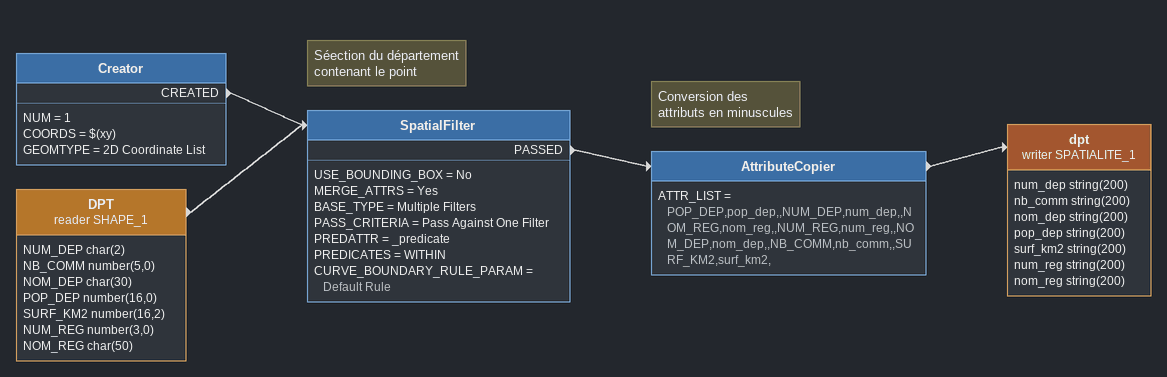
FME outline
Creator
    NUM = 1
    COORDS = $(xy)
    GEOMTYPE = 2D Coordinate List
    CREATED -> SpatialFilter
DPT (reader SHAPE_1)
    attributes: NUM_DEP char(2), NB_COMM number(5,0), NOM_DEP char(30), POP_DEP number(16,0), SURF_KM2 number(16,2), NUM_REG number(3,0), NOM_REG char(50)
    -> SpatialFilter
Note: Séection du département / contenant le point
SpatialFilter
    USE_BOUNDING_BOX = No
    MERGE_ATTRS = Yes
    BASE_TYPE = Multiple Filters
    PASS_CRITERIA = Pass Against One Filter
    PREDATTR = _predicate
    PREDICATES = WITHIN
    CURVE_BOUNDARY_RULE_PARAM = Default Rule
    PASSED -> AttributeCopier
Note: Conversion des / attributs en minuscules
AttributeCopier
    ATTR_LIST = POP_DEP,pop_dep,,NUM_DEP,num_dep,,NOM_REG,nom_reg,,NUM_REG,num_reg,,NOM_DEP,nom_dep,,NB_COMM,nb_comm,,SURF_KM2,surf_km2,
    -> dpt (writer SPATIALITE_1)
dpt (writer SPATIALITE_1)
    attributes: num_dep string(200), nb_comm string(200), nom_dep string(200), pop_dep string(200), surf_km2 string(200), num_reg string(200), nom_reg string(200)
